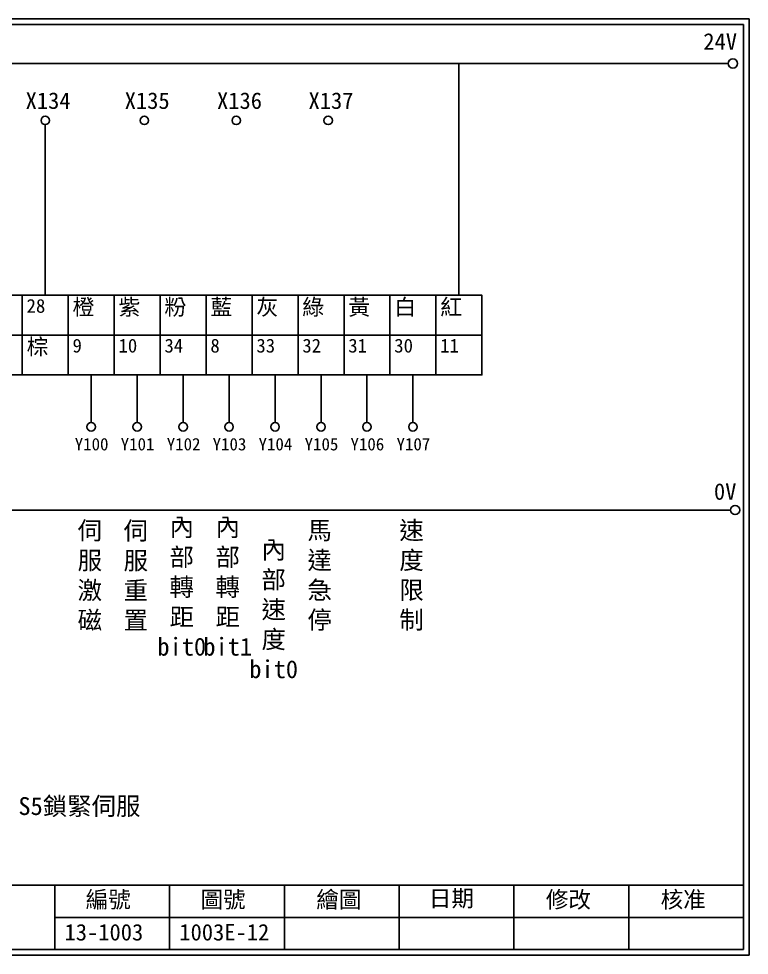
# Model space of a CAD drawing. Extents: x 627 to 914, y 3 to 207.
# Drawn here: x 755.1 to 914.2, y 3 to 207 of the extents above; entities that cross this region are included whole.
import ezdxf

# ---------------------------------------------------------------- set-up
doc = ezdxf.new("R2010")
doc.units = 0
doc.layers.get('0').update_dxf_attribs({"linetype": 'CONTINUOUS'})
doc.layers.add('圖框層', color=7, linetype='CONTINUOUS')
doc.layers.add('標尺寸層', color=3, linetype='CONTINUOUS')
doc.styles.add('CNS', font='romanc.shx', dxfattribs={"bigfont": 'chineset.shx'})
doc.styles.add('STSL', font='KAIU.TTF')

msp = doc.modelspace()

# ---------------------------------------------------------------- linework, layer by layer
for p, q in [((760.86, 146.73), (760.86, 183.91)), ((770.87, 129.4), (770.87, 119)), ((780.88, 129.4), (780.88, 119)), ((790.89, 129.4), (790.89, 119)), ((800.9, 129.4), (800.9, 119)), ((810.91, 129.4), (810.91, 119)), ((820.92, 129.4), (820.92, 119)), ((830.93, 129.4), (830.93, 119)), ((840.94, 129.4), (840.94, 119))]:
    msp.add_line(p, q)
for points in [[(745.85, 146.73), (755.86, 146.73), (755.86, 138.07), (745.85, 138.07)], [(755.86, 146.73), (765.87, 146.73), (765.87, 138.07), (755.86, 138.07)], [(765.87, 146.73), (775.88, 146.73), (775.88, 138.07), (765.87, 138.07)], [(775.88, 146.73), (785.89, 146.73), (785.89, 138.07), (775.88, 138.07)], [(785.89, 146.73), (795.9, 146.73), (795.9, 138.07), (785.89, 138.07)], [(795.9, 146.73), (805.91, 146.73), (805.91, 138.07), (795.9, 138.07)], [(805.91, 146.73), (815.92, 146.73), (815.92, 138.07), (805.91, 138.07)], [(815.92, 146.73), (825.93, 146.73), (825.93, 138.07), (815.92, 138.07)], [(825.93, 146.73), (835.94, 146.73), (835.94, 138.07), (825.93, 138.07)], [(835.94, 146.73), (845.95, 146.73), (845.95, 138.07), (835.94, 138.07)], [(845.95, 146.73), (855.96, 146.73), (855.96, 138.07), (845.95, 138.07)], [(745.85, 138.07), (755.86, 138.07), (755.86, 129.4), (745.85, 129.4)], [(755.86, 138.07), (765.87, 138.07), (765.87, 129.4), (755.86, 129.4)], [(765.87, 138.07), (775.88, 138.07), (775.88, 129.4), (765.87, 129.4)], [(775.88, 138.07), (785.89, 138.07), (785.89, 129.4), (775.88, 129.4)], [(785.89, 138.07), (795.9, 138.07), (795.9, 129.4), (785.89, 129.4)], [(795.9, 138.07), (805.91, 138.07), (805.91, 129.4), (795.9, 129.4)], [(805.91, 138.07), (815.92, 138.07), (815.92, 129.4), (805.91, 129.4)], [(815.92, 138.07), (825.93, 138.07), (825.93, 129.4), (815.92, 129.4)], [(825.93, 138.07), (835.94, 138.07), (835.94, 129.4), (825.93, 129.4)], [(835.94, 138.07), (845.95, 138.07), (845.95, 129.4), (835.94, 129.4)], [(845.95, 138.07), (855.96, 138.07), (855.96, 129.4), (845.95, 129.4)]]:
    msp.add_lwpolyline(points, close=True)
for centre in [(910.63, 197.22), (911.12, 99.96)]:
    msp.add_circle(centre, 1)
at = {"layer": '圖框層', "color": 7}
for p, q in [((914.2, 206.97), (627.2, 206.97)), ((914.2, 3), (914.2, 206.97)), ((912.95, 205.72), (628.45, 205.72)), ((912.95, 4.25), (912.95, 205.72)), ((628.45, 18.25), (912.95, 18.25)), ((762.95, 4.25), (762.95, 18.25)), ((787.95, 4.25), (787.95, 18.25)), ((812.95, 4.25), (812.95, 18.25)), ((837.95, 4.25), (837.95, 18.25)), ((862.95, 4.25), (862.95, 18.25)), ((887.95, 4.25), (887.95, 18.25)), ((762.95, 11.25), (912.95, 11.25)), ((628.45, 4.25), (912.95, 4.25)), ((627.2, 3), (914.2, 3))]:
    msp.add_line(p, q, dxfattribs=at)
at = {"layer": '標尺寸層', "color": 7}
for p, q in [((632.04, 197.22), (909.63, 197.22)), ((632.25, 99.96), (910.12, 99.96))]:
    msp.add_line(p, q, dxfattribs=at)
at = {"layer": '標尺寸層'}
msp.add_line((850.95, 146.73), (850.95, 197.22), dxfattribs=at)
at = {"layer": '標尺寸層', "color": 7}
for centre in [(760.86, 184.83), (782.44, 184.83), (802.46, 184.83), (822.48, 184.83), (770.87, 118.08), (780.88, 118.08), (790.89, 118.08), (800.9, 118.08), (810.91, 118.08), (820.92, 118.08), (830.93, 118.08), (840.94, 118.08)]:
    msp.add_circle(centre, 0.92, dxfattribs=at)

# ---------------------------------------------------------------- texts
at = {"width": 8.2913, "attachment_point": 1}
for s, insert, char_height in [('28', (756.79, 145.93), 3), ('{\\fPMingLiU|b0|i0|c136|p18;橙}', (766.8, 145.93), 3.5), ('{\\fPMingLiU|b0|i0|c136|p18;紫}', (776.81, 145.93), 3.5), ('{\\fPMingLiU|b0|i0|c136|p18;粉}', (786.82, 145.93), 3.5), ('{\\fPMingLiU|b0|i0|c136|p18;藍}', (796.83, 145.93), 3.5), ('{\\fPMingLiU|b0|i0|c136|p18;灰}', (806.84, 145.93), 3.5), ('{\\fPMingLiU|b0|i0|c136|p18;綠}', (816.85, 145.93), 3.5), ('{\\fPMingLiU|b0|i0|c136|p18;黃}', (826.86, 145.93), 3.5), ('{\\fPMingLiU|b0|i0|c136|p18;白}', (836.87, 145.93), 3.5), ('{\\fPMingLiU|b0|i0|c136|p18;紅}', (846.88, 145.93), 3.5), ('{\\fPMingLiU|b0|i0|c136|p18;棕}', (756.79, 137.27), 3.5), ('9', (766.8, 137.27), 3), ('10', (776.81, 137.27), 3), ('34', (786.82, 137.27), 3), ('8', (796.83, 137.27), 3), ('33', (806.84, 137.27), 3), ('32', (816.85, 137.27), 3), ('31', (826.86, 137.27), 3), ('30', (836.87, 137.27), 3), ('11', (846.88, 137.27), 3)]:
    msp.add_mtext(s, dxfattribs=dict(at, insert=insert, char_height=char_height))
at = {"layer": '圖框層', "color": 4, "style": 'STSL'}
for s, height, p in [('24V', 3.6, (904.19, 200.22)), ('X134', 3.6, (756.58, 187.33)), ('X135', 3.6, (778.16, 187.33)), ('X136', 3.6, (798.27, 187.33)), ('X137', 3.6, (818.2, 187.33)), ('Y100', 2.7, (767.28, 112.96)), ('Y101', 2.7, (777.29, 112.96)), ('Y102', 2.7, (787.32, 112.96)), ('Y103', 2.7, (797.31, 112.96)), ('Y104', 2.7, (807.32, 112.96)), ('Y105', 2.7, (817.35, 112.96)), ('Y106', 2.7, (827.34, 112.96)), ('Y107', 2.7, (837.37, 112.96)), ('0V', 3.6, (906.5, 102.2)), ('編號', 3.6, (769.66, 13.34)), ('圖號', 3.6, (794.66, 13.34)), ('繪圖', 3.6, (819.89, 13.34)), ('日期', 3.6, (844.41, 13.59)), ('修改', 3.6, (869.89, 13.34)), ('核准', 3.6, (894.89, 13.34)), ('13-1003', 3.6, (765.06, 6.22)), ('1003E-12', 3.6, (790.06, 6.22))]:
    msp.add_text(s, height=height, dxfattribs=at).set_placement(p)
at = {"layer": '標尺寸層', "color": 7, "char_height": 3.9, "attachment_point": 5, "style": 'CNS'}
for s, insert, width in [('{\\fDFKai-SB|b0|i0|c136|p65;伺服\\P激磁}', (770.57, 85.58), 8.6627), ('{\\fDFKai-SB|b0|i0|c136|p65;伺服\\P重置}', (780.58, 85.58), 8.6627), ('{\\fDFKai-SB|b0|i0|c136|p65;內部轉距bit0}', (790.59, 83.18), 8.6627), ('{\\fDFKai-SB|b0|i0|c136|p65;內部轉距bit1}', (800.6, 83.18), 8.6627), ('{\\fDFKai-SB|b0|i0|c136|p65;速度限制}', (840.64, 85.58), 8.6627), ('{\\fDFKai-SB|b0|i0|c136|p65;馬達急停}', (820.62, 85.58), 8.6627), ('{\\fDFKai-SB|b0|i0|c136|p65;內部速度bit0}', (810.61, 78.27), 8.6627), ('{\\fDFKai-SB|b0|i0|c136|p65;S5鎖緊伺服}', (768.3, 35.27), 27.7582)]:
    msp.add_mtext(s, dxfattribs=dict(at, insert=insert, width=width))

doc.saveas('drawing.dxf')
